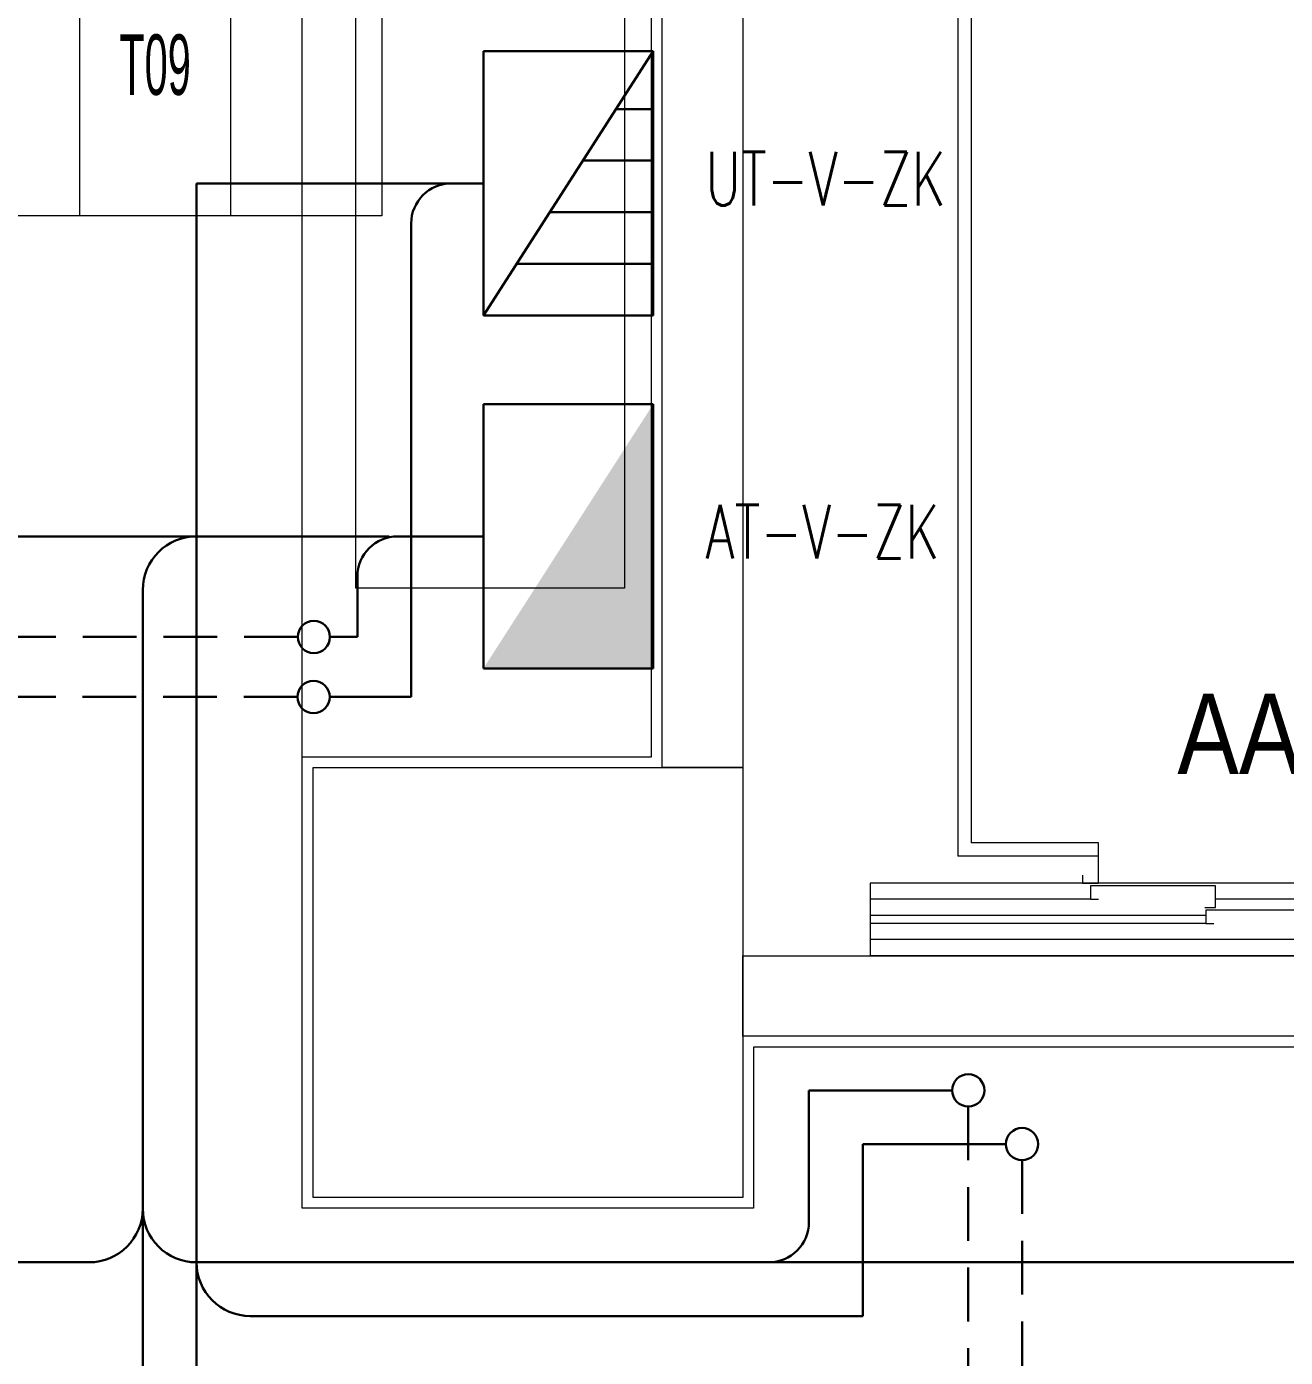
# Model space of a CAD drawing. Extents: x -1439 to 34962, y -872 to 8330.
# Drawn here: x 3547.5 to 3781.8, y 3082.7 to 3330.4 of the extents above; entities that cross this region are included whole.
import ezdxf
from ezdxf.enums import TextEntityAlignment as Align

# ---------------------------------------------------------------- set-up
doc = ezdxf.new("R2010")
doc.units = 0
doc.linetypes.add('HIDDEN', pattern=[0.375, 0.25, -0.125])
doc.layers.get('0').update_dxf_attribs({"color": 9, "lineweight": 9})
for name, color, linetype, lineweight in [('00', 9, 'Continuous', 9), ('01', 9, 'Continuous', 9), ('06D', 9, 'Continuous', 9), ('12', 9, 'Continuous', 9), ('14', 9, 'Continuous', 9), ('21', 9, 'Continuous', 9), ('21_MAHAL', 9, 'Continuous', 9), ('E-AYDINLATMA VE PRİZ PANOSU', 7, 'Continuous', 30), ('E-KABLO', 7, 'Continuous', 30), ('E-UPS PANOSU', 7, 'Continuous', 30)]:
    doc.layers.add(name, color=color, linetype=linetype, lineweight=lineweight)
doc.styles.add('Arial', font='arial.ttf', dxfattribs={"height": 2.5})
doc.styles.add('E-YAZI', font='txttw.shx')
doc.styles.add('MuuM_TEXT-STANDART', font='ARIALN.TTF')

# ---------------------------------------------------------------- blocks, each defined once
blk = doc.blocks.new('p-kolon-80x80-vw')
at = {"layer": '01'}
blk.add_lwpolyline([(-40, -40), (-40, 40), (40, 40), (40, -40)], close=True, dxfattribs=at)
blk = doc.blocks.new('asansr-acilmayan')
at = {"layer": '06D'}
for p, q in [((1610, 25258.7), (1610, 24624.2)), ((1612.5, 25256.2), (1612.5, 24626.7)), ((1636.2, 24626.7), (1612.5, 24626.7)), ((1636.2, 24624.2), (1636.2, 24626.7)), ((1636.2, 24624.2), (1610, 24624.2)), ((1593.7, 24619.2), (1593.7, 24605.7)), ((1931.2, 24619.2), (1593.7, 24619.2)), ((1634.7, 24616.2), (1593.7, 24616.2)), ((1873.2, 24616.2), (1658, 24616.2)), ((1656.2, 24613.2), (1593.7, 24613.2)), ((1656.2, 24611.7), (1593.7, 24611.7)), ((1695.35, 24608.7), (1593.7, 24608.7)), ((1931.2, 24605.7), (1593.7, 24605.7))]:
    blk.add_line(p, q, dxfattribs=at)
for points in [[(1633.2, 24620.7), (1633.2, 24619.2), (1636.2, 24619.2), (1636.2, 24624.2)], [(1656, 24614.7), (1658, 24614.7), (1658, 24618.7), (1634.7, 24618.7), (1634.7, 24616.2), (1636.2, 24616.2)], [(1695.7, 24610.2), (1698.2, 24610.2), (1698.2, 24614.2), (1656.2, 24614.2), (1656.2, 24611.7), (1657.7, 24611.7)]]:
    blk.add_lwpolyline(points, dxfattribs=at)
blk = doc.blocks.new('P-PANO')
at = {"layer": '06D'}
blk.add_lwpolyline([(-50, 0), (-50, 200), (0, 200), (0, 0)], close=True, dxfattribs=at)
blk = doc.blocks.new('0_roomno2')
blk.add_lwpolyline([(19.375, -10.5), (0, -10.5), (0, 0), (19.375, 0)], close=True)
for points in [[(0, -3), (19.375, -3)], [(8.125, -3), (8.125, -10.5)], [(11.875, -3), (11.875, -10.5)], [(15.625, -3), (15.625, -10.5)], [(0, -6.75), (8.125, -6.75)]]:
    blk.add_lwpolyline(points)
at = {"style": 'MuuM_TEXT-STANDART', "width": 0.6}
blk.add_text('H:', height=1.5, dxfattribs=at).set_placement((0.35, -8.608), align=Align.MIDDLE_LEFT)
at = {"style": 'Arial'}
blk.add_attdef('ODANO', (0, 1.17), '', height=2, dxfattribs=at)
blk.add_attdef('MEKANADI', text='', height=2, dxfattribs=at).set_placement((0.35, -3), align=Align.BOTTOM_LEFT)
at = {"style": 'MuuM_TEXT-STANDART', "width": 0.6}
for tag, p in [('YER01', (10, -4.5)), ('TAVAN01', (13.75, -4.5)), ('DUVAR01', (17.5, -4.5)), ('YER02', (10, -6.75)), ('TAVAN02', (13.75, -6.75)), ('DUVAR02', (17.5, -6.75)), ('YER03', (10, -9)), ('TAVAN03', (13.75, -9)), ('DUVAR03', (17.5, -9))]:
    blk.add_attdef(tag, text='', height=1.5, dxfattribs=at).set_placement(p, align=Align.MIDDLE_CENTER)
for tag, p in [('M2', (0.35, -4.875)), ('TEMIZTAVANYUKSEKLIGI', (1.8, -8.608))]:
    blk.add_attdef(tag, text='', height=1.5, dxfattribs=at).set_placement(p, align=Align.MIDDLE_LEFT)
blk = doc.blocks.new('100_UPS PANOSU')
at = {"layer": 'E-UPS PANOSU', "color": 4}
for p, q in [((-38.4, 49.35), (38.4, 49.35)), ((-38.4, 0), (-38.4, 49.35)), ((38.4, 0), (-38.4, 49.35)), ((38.4, 49.35), (38.4, 0)), ((-23.4, 0), (-23.4, 39.71)), ((-8.4, 0), (-8.4, 30.07)), ((6.6, 0), (6.6, 20.43)), ((21.6, 0), (21.6, 10.79)), ((38.4, 0), (-38.4, 0))]:
    blk.add_line(p, q, dxfattribs=at)
blk = doc.blocks.new('100_AYDINLATMA VE PRİZ PANOSU')
at = {"layer": 'E-AYDINLATMA VE PRİZ PANOSU', "color": 4}
for p, q in [((-3.072, 3.948), (3.072, 3.948)), ((-3.072, 0), (-3.072, 3.948)), ((3.072, 3.948), (3.072, 0)), ((3.072, 0), (-3.072, 0))]:
    blk.add_line(p, q, dxfattribs=at)
blk.add_solid([(3.072, 0), (-3.072, 0), (-3.072, 3.948)], dxfattribs=at)

msp = doc.modelspace()

# ---------------------------------------------------------------- linework, layer by layer
at = {"layer": '00'}
for points in [[(3665.84, 3542.5), (3585.84, 3542.5), (3585.84, 3557.5), (3665.84, 3557.5), (3665.84, 3812.5), (3680.84, 3812.5), (3680.84, 3812.5), (3680.84, 3192.5), (3665.84, 3192.5), (3665.84, 3542.5)], [(4164.04, 3142.5), (3680.84, 3142.5), (3680.84, 3157.5), (4110.77, 3157.5)]]:
    msp.add_lwpolyline(points, dxfattribs=at)
at = {"layer": '12'}
msp.add_lwpolyline([(3598.84, 3194.5), (3598.84, 3540.5)], dxfattribs=at)
at = {"layer": '14'}
for points in [[(3682.84, 3110.5), (3598.84, 3110.5), (3598.84, 3194.5), (3663.84, 3194.5), (3663.84, 3540.5), (3583.84, 3540.5), (3583.84, 3551.77)], [(4164.04, 3157.5), (4166.04, 3157.5), (4166.04, 3140.5), (3682.84, 3140.5), (3682.84, 3140.5), (3682.84, 3110.5)]]:
    msp.add_lwpolyline(points, dxfattribs=at)
at = {"layer": 'E-KABLO', "color": 4, "ltscale": 40}
for p, q in [((3629.76, 3301.25), (3579.15, 3301.25)), ((3579.15, 3100.44), (3579.15, 3301.25)), ((3632.57, 3301.25), (3626.61, 3301.25)), ((3619.11, 3293.75), (3619.11, 3205.65)), ((3603.94, 3205.65), (3619.11, 3205.65)), ((3729.81, 3122.44), (3703.15, 3122.44)), ((3703.15, 3122.44), (3703.15, 3090.44)), ((3579.15, 3100.44), (3579.15, 1384.44)), ((3589.15, 3090.44), (3703.15, 3090.44))]:
    msp.add_line(p, q, dxfattribs=at)
at = {"layer": 'E-KABLO', "color": 6, "ltscale": 40}
for p, q in [((3473.15, 3235.55), (3579.15, 3235.55)), ((3579.15, 3235.55), (3615.02, 3235.55)), ((3616.61, 3235.55), (3632.57, 3235.55)), ((3609.11, 3228.05), (3609.11, 3216.82)), ((3569.15, 3110.44), (3569.15, 3225.55)), ((3604, 3216.82), (3609.11, 3216.82)), ((3717.42, 3132.44), (3693.15, 3132.44)), ((3693.15, 3132.44), (3693.15, 3107.94)), ((3717.42, 3132.44), (3719.81, 3132.44)), ((3569.15, 3110.44), (3569.15, 1374.44)), ((3258.48, 3100.44), (3559.15, 3100.44)), ((3579.15, 3100.44), (4527.5, 3100.44))]:
    msp.add_line(p, q, dxfattribs=at)
at = {"layer": 'E-KABLO', "color": 6, "linetype": 'HIDDEN', "ltscale": 40}
for p, q in [((3598, 3216.82), (3460.47, 3216.82)), ((3722.81, 3129.44), (3722.81, 3006.49))]:
    msp.add_line(p, q, dxfattribs=at)
at = {"layer": 'E-KABLO', "color": 4, "linetype": 'HIDDEN', "ltscale": 40}
for p, q in [((3597.94, 3205.65), (3470.47, 3205.65)), ((3732.81, 3119.44), (3732.81, 3016.49))]:
    msp.add_line(p, q, dxfattribs=at)
at = {"layer": 'E-KABLO', "color": 6, "ltscale": 40}
for centre in [(3601, 3216.82), (3722.81, 3132.44)]:
    msp.add_circle(centre, 3, dxfattribs=at)
at = {"layer": 'E-KABLO', "color": 4, "ltscale": 40}
for centre in [(3600.94, 3205.65), (3732.81, 3122.44)]:
    msp.add_circle(centre, 3, dxfattribs=at)
for centre, radius, start, end in [((3626.61, 3293.75), 7.5, 90, 180), ((3589.15, 3100.44), 10, 180, 270)]:
    msp.add_arc(centre, radius, start, end, dxfattribs=at)
at = {"layer": 'E-KABLO', "color": 6, "ltscale": 40}
for centre, radius, start, end in [((3579.15, 3225.55), 10, 90, 180), ((3616.61, 3228.05), 7.5, 90, 180), ((3559.15, 3110.44), 10, 270, 0), ((3579.15, 3110.44), 10, 180, 270), ((3685.65, 3107.94), 7.5, 270, 0)]:
    msp.add_arc(centre, radius, start, end, dxfattribs=at)

# ---------------------------------------------------------------- block references
for name, p in [('asansr-acilmayan', (2110.84, -21448.2)), ('p-kolon-80x80-vw', (3640.84, 3152.5))]:
    msp.add_blockref(name, p)
at = {"layer": '06D'}
msp.add_blockref('P-PANO', (3658.84, 3225.91), dxfattribs=at)
at = {"layer": '21_MAHAL'}
ref = msp.add_blockref('0_roomno2', (3468.32, 3373.96), dxfattribs=dict(at, xscale=7.5, yscale=7.5, zscale=7.5))
ref.add_attrib('ODANO', 'VW-ZK-10', (3468.32, 3382.74), dxfattribs={"layer": '0', "height": 15, "style": 'Arial'})
ref.add_attrib('MEKANADI', 'HOL', dxfattribs={"layer": '0', "height": 15, "style": 'Arial'}).set_placement((3470.94, 3351.46), align=Align.BOTTOM_LEFT)
ref.add_attrib('M2', '12.52 M²', dxfattribs={"layer": '0', "height": 11.25, "style": 'MuuM_TEXT-STANDART', "width": 0.6}).set_placement((3470.94, 3337.4), align=Align.MIDDLE_LEFT)
ref.add_attrib('TEMIZTAVANYUKSEKLIGI', '2.70 m', dxfattribs={"layer": '0', "height": 11.25, "style": 'MuuM_TEXT-STANDART', "width": 0.6}).set_placement((3481.82, 3309.4), align=Align.MIDDLE_LEFT)
ref.add_attrib('YER01', 'Y14', dxfattribs={"layer": '0', "height": 11.25, "style": 'MuuM_TEXT-STANDART', "width": 0.6}).set_placement((3543.32, 3340.21), align=Align.MIDDLE_CENTER)
ref.add_attrib('TAVAN01', 'T05', dxfattribs={"layer": '0', "height": 11.25, "style": 'MuuM_TEXT-STANDART', "width": 0.6}).set_placement((3571.44, 3340.21), align=Align.MIDDLE_CENTER)
ref.add_attrib('DUVAR01', 'D07A', dxfattribs={"layer": '0', "height": 11.25, "style": 'MuuM_TEXT-STANDART', "width": 0.6}).set_placement((3599.57, 3340.21), align=Align.MIDDLE_CENTER)
ref.add_attrib('TAVAN02', 'T09', dxfattribs={"layer": '0', "height": 11.25, "style": 'MuuM_TEXT-STANDART', "width": 0.6}).set_placement((3571.44, 3323.34), align=Align.MIDDLE_CENTER)
at = {"layer": 'E-AYDINLATMA VE PRİZ PANOSU', "xscale": 8, "yscale": 8, "zscale": 8, "rotation": 90}
msp.add_blockref('100_AYDINLATMA VE PRİZ PANOSU', (3664.15, 3235.55), dxfattribs=at)
at = {"layer": 'E-UPS PANOSU', "xscale": 0.6400002083427264, "yscale": 0.6400002083427264, "zscale": 0.6400002083427264, "rotation": 90}
msp.add_blockref('100_UPS PANOSU', (3664.15, 3301.25), dxfattribs=at)

# ---------------------------------------------------------------- texts
at = {"layer": '21', "insert": (3868.15, 3196.48), "char_height": 15, "attachment_point": 5, "style": 'MuuM_TEXT-STANDART'}
msp.add_mtext_dynamic_manual_height_columns('AA-02 (ARAÇ ASANSÖRÜ)', width=388.5584, gutter_width=156.51, heights=[0], dxfattribs=at)
at = {"layer": 'E-UPS PANOSU', "color": 4, "style": 'E-YAZI', "width": 0.7}
for s, p in [('UT-V-ZK', (3673.9, 3297.1)), ('AT-V-ZK', (3673.9, 3231.41))]:
    msp.add_text(s, height=10, dxfattribs=at).set_placement(p)

doc.saveas('drawing.dxf')
